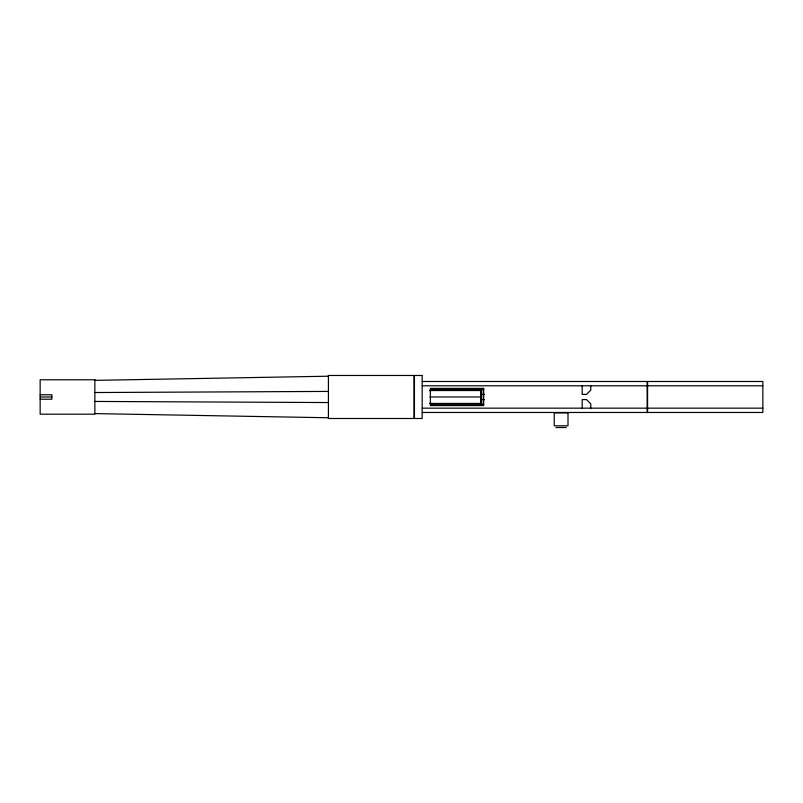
<?xml version="1.0" encoding="UTF-8"?>
<svg xmlns="http://www.w3.org/2000/svg" width="803" height="803" viewBox="0 0 803 803"><rect width="100%" height="100%" fill="white"/><g stroke="black" fill="none" stroke-linecap="round" stroke-linejoin="round"><path stroke-width="1.2" d="M445.474 389.867L429.505 390.529L481.117 390.529M94.864 380.361L328.417 376.205M94.864 392.526L328.417 391.422M422.187 381.495L762.85 381.495L762.85 412.471L422.187 412.471M422.187 385.801L647.148 385.801M647.579 385.801L762.85 385.801M430.518 389.676L483.697 389.676M480.686 394.403L484.39 394.403M40.15 394.755L51.854 394.755L51.854 399.211L40.15 399.211M40.15 396.983L51.854 396.983M429.936 396.983L480.686 396.983M480.686 399.563L484.39 399.563M481.117 403.437L429.505 403.437L436.872 403.738M430.518 404.3L483.697 404.3M422.187 408.165L647.148 408.165M647.579 408.165L762.85 408.165M555.957 427.527L566.286 427.527M94.864 401.44L328.417 402.554M94.864 413.605L328.417 417.761M481.117 396.12L481.117 397.846M647.579 381.495L647.579 412.471M647.148 381.495L647.148 412.471M590.797 385.801L590.797 390.097L586.501 394.403L582.195 394.403L582.195 385.801M590.797 408.165L590.797 403.909L586.541 399.613L582.195 399.563L582.195 408.165M483.265 389.455L483.265 403.959M481.117 389.606L481.117 404.361M480.686 389.977L480.686 403.989M414.017 375.473L328.417 375.473L328.417 418.493L414.017 418.493L414.017 375.473M422.187 375.473L414.448 375.473L414.448 418.493L422.187 418.493L422.187 375.473M94.864 379.779L40.15 379.779L40.15 414.187L94.864 414.187L94.864 379.779M483.697 388.381L430.358 388.381L430.358 405.585L483.697 405.585L483.697 388.381M568.002 412.903L554.241 412.903L554.241 425.801L568.002 425.801L568.002 412.903"/></g></svg>
